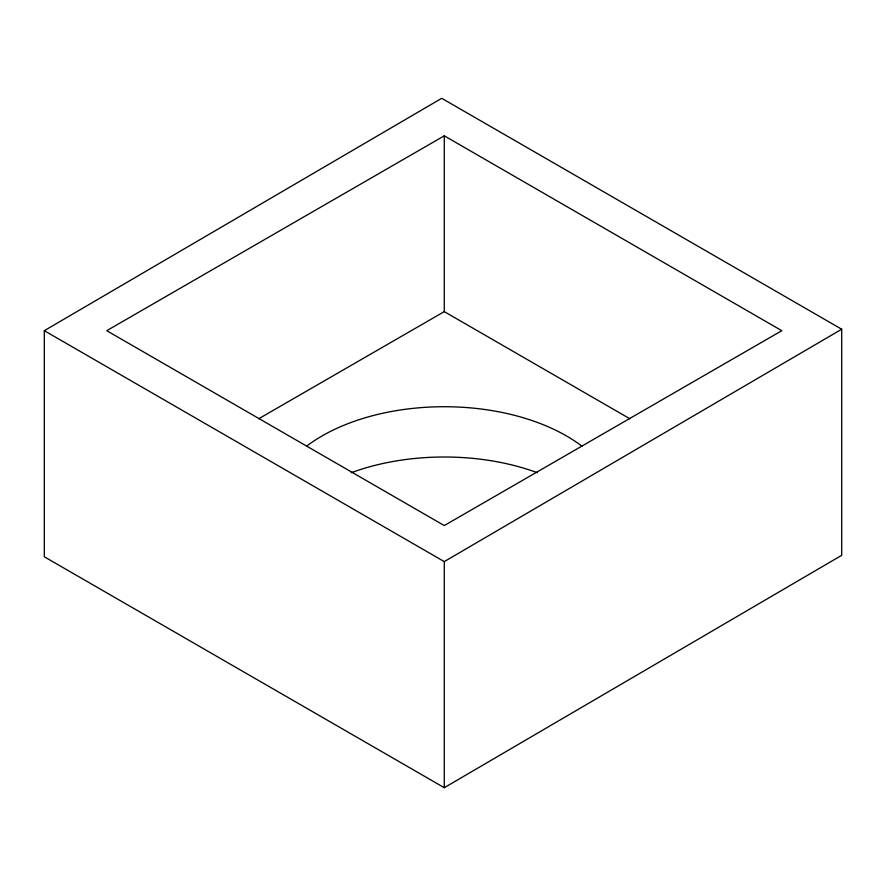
<?xml version="1.0" encoding="UTF-8"?>
<svg xmlns="http://www.w3.org/2000/svg" width="886" height="886" viewBox="0 0 886 886"><rect width="100%" height="100%" fill="white"/><g stroke="black" fill="none" stroke-linecap="round" stroke-linejoin="round"><path stroke-width="1.33" d="M44.3 330.688L441.726 98.302L841.7 329.227L841.7 555.312L444.274 787.698L44.3 556.773L44.3 330.688L444.274 561.613L444.274 787.698M444.274 561.613L841.7 329.227M444.274 135.824L106.741 330.688L444.274 525.564L781.795 330.688L444.274 135.824L444.274 311.617L629.791 418.724M258.745 418.724L444.274 311.617M306.611 446.167A172.825 99.775 0 0 1 581.925 446.167M351.233 472.692A172.825 99.775 0 0 1 537.304 472.692"/></g></svg>
